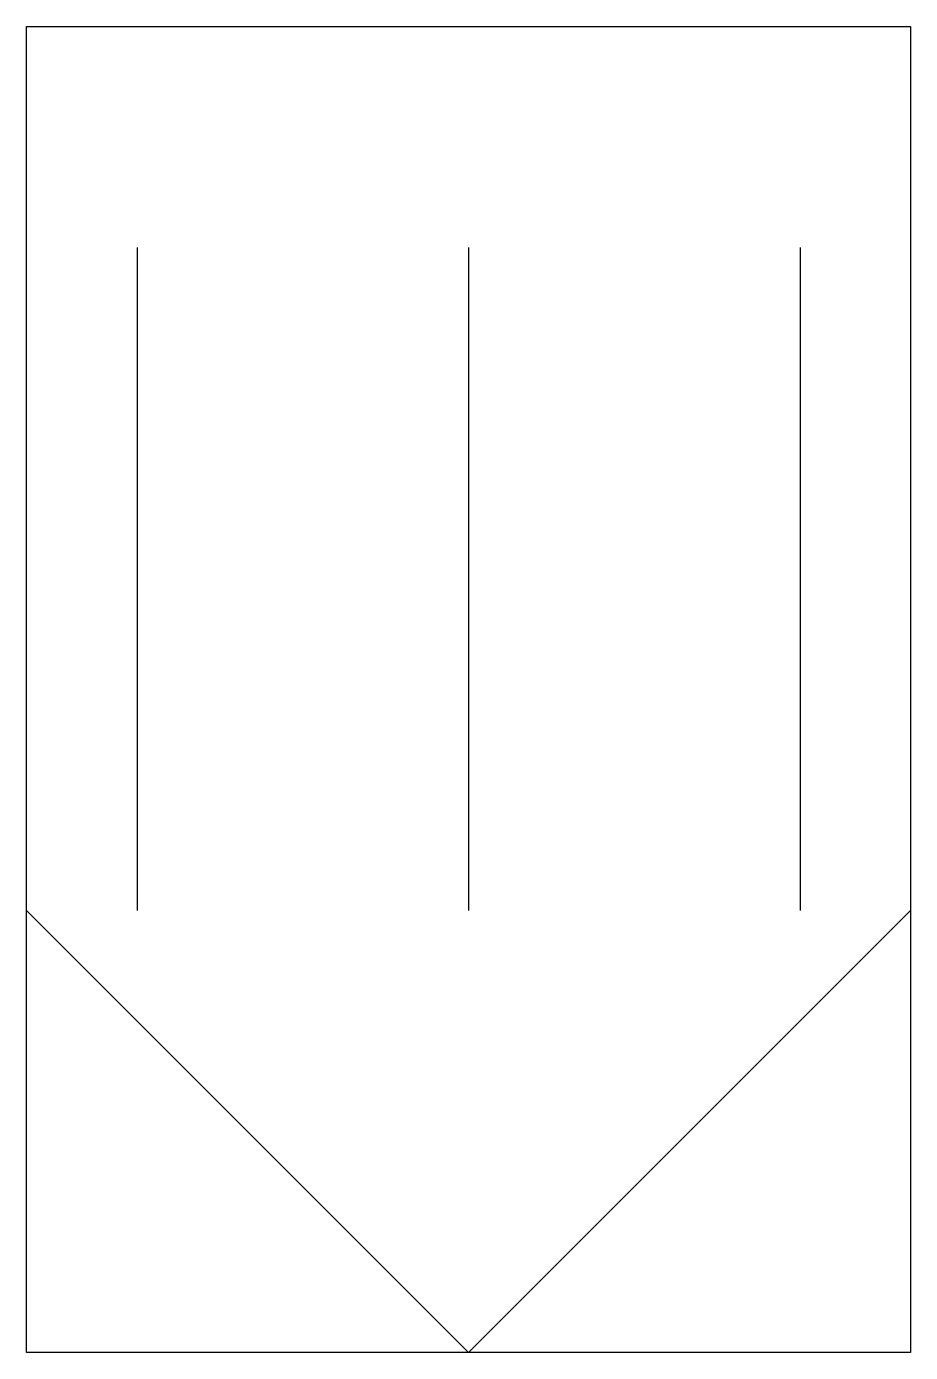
# Model space of a CAD drawing. Extents: x 2.8 to 13.4, y -2.8 to 13.1.
import ezdxf

# ---------------------------------------------------------------- set-up
doc = ezdxf.new("R2010")
doc.units = 0
doc.layers.add('DEFAULT_255_2_778', color=255, linetype='CONTINUOUS')

msp = doc.modelspace()

# ---------------------------------------------------------------- linework, layer by layer
at = {"layer": 'DEFAULT_255_2_778'}
for p, q in [((2.778, 13.097), (13.361, 13.097)), ((2.778, -2.778), (2.778, 13.097)), ((13.361, 13.097), (13.361, -2.778)), ((4.101, 10.451), (4.101, 2.514)), ((8.07, 10.451), (8.07, 2.514)), ((12.039, 10.451), (12.039, 2.514)), ((2.778, 2.514), (8.07, -2.778)), ((8.07, -2.778), (13.361, 2.514)), ((13.361, -2.778), (2.778, -2.778))]:
    msp.add_line(p, q, dxfattribs=at)

doc.saveas('drawing.dxf')
